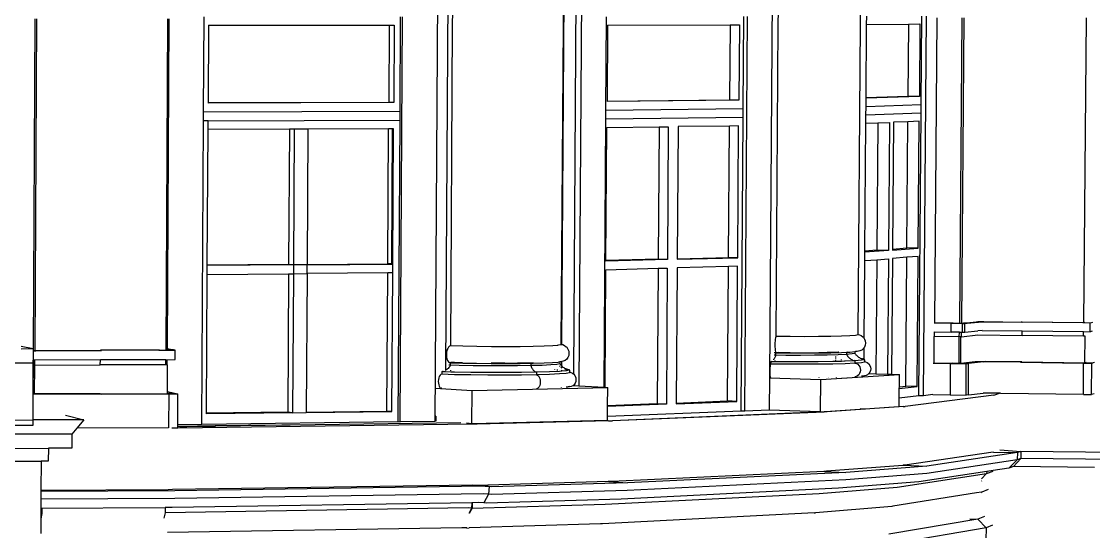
# Model space of a CAD drawing. Extents: x -106 to 80, y -44 to 65.
# Drawn here: x 34.31 to 62.08, y -6.31 to 6.92 of the extents above; entities that cross this region are included whole.
import ezdxf

# ---------------------------------------------------------------- set-up
doc = ezdxf.new("R2010")
doc.units = 0
doc.layers.get('0').update_dxf_attribs({"linetype": 'CONTINUOUS'})

msp = doc.modelspace()

# ---------------------------------------------------------------- linework, layer by layer
for p, q in [((45.478, 28.479), (45.293, -2.1)), ((48.311, -1.457), (48.479, 24.673)), ((45.48, 6.825), (45.84, 22.45)), ((48.349, 6.827), (48.283, 22.408)), ((48.698, 11.02), (48.612, -2.222)), ((53.916, 6.841), (53.986, 10.226)), ((45.098, 9.823), (45.018, -3.442)), ((48.834, 9.795), (48.753, -2.527)), ((53.774, 9.75), (53.688, -2.319)), ((56.045, 6.843), (56.044, 9.715)), ((34.654, 6.985), (34.614, -1.604)), ((34.694, 6.985), (34.654, -1.613)), ((38.094, 6.985), (38.05, -1.6)), ((38.131, 6.986), (38.087, -1.568)), ((39.025, 4.567), (39.038, 7.04)), ((44.117, 4.585), (44.132, 7.042)), ((44.121, -3.463), (44.183, 7.042)), ((49.453, 4.612), (49.469, 7.039)), ((53.01, 4.65), (53.027, 7.044)), ((53.05, -3.19), (53.123, 7.044)), ((56.206, 6.843), (56.208, 7.051)), ((57.62, 4.754), (57.638, 7.057)), ((57.68, -2.788), (57.756, 7.058)), ((58.022, 7.016), (57.961, -0.897)), ((58.671, 7.015), (58.609, -0.907)), ((58.725, 7.015), (58.663, -0.907)), ((61.892, 7.016), (61.827, -0.894)), ((39.157, 6.82), (39.146, 4.804)), ((39.157, 6.82), (43.836, 6.824)), ((43.836, 6.824), (43.824, 4.819)), ((43.836, 6.824), (43.964, 6.824)), ((43.964, 6.824), (43.952, 4.815)), ((45.43, -1.496), (45.48, 6.825)), ((48.295, -1.455), (48.349, 6.827)), ((49.492, 6.824), (49.479, 4.846)), ((49.492, 6.824), (52.668, 6.83)), ((52.668, 6.83), (52.654, 4.877)), ((52.668, 6.83), (52.908, 6.831)), ((52.908, 6.831), (52.894, 4.874)), ((53.858, -1.25), (53.916, 6.841)), ((55.984, -1.199), (56.045, 6.843)), ((56.192, 4.938), (56.206, 6.843)), ((56.206, 6.843), (57.291, 6.85)), ((57.291, 6.85), (57.276, 4.971)), ((57.291, 6.85), (57.587, 6.852)), ((57.587, 6.852), (57.572, 4.969)), ((43.824, 4.819), (39.146, 4.804)), ((43.952, 4.815), (39.146, 4.8)), ((39.146, 4.804), (39.146, 4.8)), ((43.952, 4.815), (43.824, 4.819)), ((52.654, 4.877), (49.479, 4.846)), ((52.894, 4.874), (49.479, 4.841)), ((49.479, 4.846), (49.479, 4.841)), ((52.894, 4.874), (52.654, 4.877)), ((56.19, 4.707), (56.192, 4.928)), ((57.62, 4.754), (56.19, 4.707)), ((57.276, 4.971), (56.192, 4.938)), ((57.572, 4.969), (56.192, 4.928)), ((56.192, 4.928), (56.192, 4.938)), ((57.572, 4.969), (57.276, 4.971)), ((57.619, 4.54), (57.62, 4.754)), ((39.024, 4.338), (39.025, 4.567)), ((44.117, 4.585), (39.025, 4.567)), ((44.116, 4.356), (44.117, 4.585)), ((49.452, 4.387), (49.453, 4.612)), ((53.01, 4.65), (49.453, 4.612)), ((53.008, 4.427), (53.01, 4.65)), ((56.187, 4.278), (56.189, 4.489)), ((56.189, 4.489), (56.19, 4.707)), ((57.619, 4.54), (56.189, 4.489)), ((57.562, -2.786), (57.619, 4.54)), ((38.983, -3.525), (39.024, 4.338)), ((39.144, 4.338), (39.024, 4.338)), ((39.142, 4.115), (39.144, 4.338)), ((39.144, 4.338), (44.116, 4.356)), ((44.07, -3.458), (44.116, 4.356)), ((49.406, -2.567), (49.452, 4.387)), ((53.008, 4.427), (49.452, 4.387)), ((49.452, 0.719), (49.475, 4.168)), ((49.475, 4.168), (50.827, 4.185)), ((50.827, 4.185), (50.804, 0.754)), ((50.827, 4.185), (51.067, 4.187)), ((51.067, 4.187), (51.043, 0.747)), ((51.32, 4.191), (51.296, 0.766)), ((52.649, 4.207), (51.32, 4.191)), ((52.625, 0.8), (52.649, 4.207)), ((52.889, 4.21), (52.649, 4.207)), ((52.865, 0.793), (52.889, 4.21)), ((52.954, -3.186), (53.008, 4.427)), ((56.162, 0.961), (56.187, 4.278)), ((56.187, 4.278), (56.497, 4.29)), ((56.497, 4.29), (56.472, 0.986)), ((56.497, 4.29), (56.795, 4.301)), ((56.795, 4.301), (56.77, 0.982)), ((56.903, 4.305), (56.878, 1.017)), ((57.271, 4.319), (56.903, 4.305)), ((57.246, 1.046), (57.271, 4.319)), ((57.567, 4.33), (57.271, 4.319)), ((57.542, 1.042), (57.567, 4.33)), ((39.124, 0.599), (39.142, 4.115)), ((41.249, 4.123), (39.142, 4.115)), ((41.249, 4.123), (41.23, 0.616)), ((41.374, 4.124), (41.249, 4.123)), ((41.374, 4.124), (41.355, 0.607)), ((41.73, 4.125), (41.374, 4.124)), ((41.73, 4.125), (41.711, 0.62)), ((43.82, 4.133), (41.73, 4.125)), ((43.8, 0.637), (43.82, 4.133)), ((43.923, 4.134), (43.82, 4.133)), ((43.902, 0.63), (43.923, 4.134)), ((43.948, 4.134), (43.923, 4.134)), ((43.927, 0.628), (43.948, 4.134)), ((56.16, 0.716), (56.162, 0.934)), ((56.472, 0.986), (56.162, 0.961)), ((56.77, 0.982), (56.162, 0.934)), ((56.162, 0.934), (56.162, 0.961)), ((56.77, 0.982), (56.472, 0.986)), ((56.878, 1.017), (57.246, 1.046)), ((56.878, 0.99), (57.542, 1.042)), ((56.878, 1.017), (56.878, 0.99)), ((57.542, 1.042), (57.246, 1.046)), ((39.123, 0.359), (39.124, 0.589)), ((41.23, 0.616), (39.124, 0.599)), ((41.355, 0.607), (39.124, 0.589)), ((39.124, 0.589), (39.124, 0.599)), ((41.355, 0.607), (41.23, 0.616)), ((41.355, 0.607), (41.353, 0.378)), ((41.711, 0.61), (41.355, 0.607)), ((41.709, 0.381), (41.711, 0.61)), ((41.711, 0.62), (43.8, 0.637)), ((41.711, 0.61), (43.927, 0.628)), ((41.711, 0.62), (41.711, 0.61)), ((43.902, 0.63), (43.8, 0.637)), ((43.927, 0.628), (43.902, 0.63)), ((43.926, 0.4), (43.927, 0.628)), ((50.804, 0.754), (49.452, 0.719)), ((51.043, 0.747), (49.452, 0.707)), ((49.452, 0.707), (49.452, 0.719)), ((51.043, 0.747), (50.804, 0.754)), ((52.624, 0.564), (51.294, 0.53)), ((51.296, 0.766), (52.625, 0.8)), ((51.296, 0.754), (52.865, 0.793)), ((51.296, 0.766), (51.296, 0.754)), ((52.599, -2.922), (52.624, 0.564)), ((52.864, 0.571), (52.624, 0.564)), ((52.865, 0.793), (52.625, 0.8)), ((52.839, -2.932), (52.864, 0.571)), ((56.145, -1.305), (56.16, 0.716)), ((56.16, 0.716), (56.47, 0.741)), ((56.47, 0.741), (56.448, -2.218)), ((56.47, 0.741), (56.769, 0.766)), ((56.769, 0.766), (56.746, -2.227)), ((56.876, 0.774), (56.853, -2.23)), ((57.244, 0.804), (56.876, 0.774)), ((57.219, -2.538), (57.244, 0.804)), ((57.54, 0.828), (57.244, 0.804)), ((57.515, -2.543), (57.54, 0.828)), ((39.104, -3.241), (39.123, 0.359)), ((39.123, 0.359), (41.229, 0.377)), ((41.229, 0.377), (41.209, -3.214)), ((41.229, 0.377), (41.353, 0.378)), ((41.353, 0.378), (41.333, -3.228)), ((41.353, 0.378), (41.709, 0.381)), ((41.709, 0.381), (41.689, -3.208)), ((43.799, 0.399), (41.709, 0.381)), ((43.778, -3.182), (43.799, 0.399)), ((43.926, 0.4), (43.799, 0.399)), ((43.905, -3.195), (43.926, 0.4)), ((49.43, -2.568), (49.45, 0.481)), ((49.45, 0.481), (50.802, 0.517)), ((50.802, 0.517), (50.778, -2.994)), ((50.802, 0.517), (51.042, 0.523)), ((51.042, 0.523), (51.017, -3.005)), ((51.294, 0.53), (51.27, -2.975)), ((58.399, -0.909), (57.956, -0.902)), ((57.961, -0.897), (57.961, -0.902)), ((58.444, -0.905), (57.961, -0.897)), ((58.398, -1.135), (58.399, -0.909)), ((58.399, -0.909), (58.444, -0.905)), ((58.565, -0.912), (58.399, -0.909)), ((58.444, -0.905), (58.609, -0.907)), ((58.609, -0.907), (58.565, -0.912)), ((58.69, -0.914), (58.565, -0.912)), ((58.609, -0.907), (58.622, -0.906)), ((58.622, -0.906), (58.663, -0.907)), ((58.663, -0.907), (58.712, -0.902)), ((58.663, -0.907), (58.747, -0.908)), ((58.689, -1.14), (58.69, -0.914)), ((58.69, -0.914), (58.747, -0.908)), ((58.69, -0.914), (58.754, -0.915)), ((58.712, -0.902), (59.046, -0.867)), ((58.796, -0.903), (58.712, -0.902)), ((58.747, -0.908), (58.796, -0.903)), ((58.747, -0.908), (58.811, -0.909)), ((58.753, -1.141), (58.754, -0.915)), ((58.753, -1.141), (59.088, -1.105)), ((58.754, -0.915), (58.811, -0.909)), ((58.811, -0.909), (59.198, -0.869)), ((59.046, -0.867), (59.09, -0.862)), ((59.046, -0.867), (59.198, -0.869)), ((59.197, -1.093), (59.088, -1.105)), ((59.09, -0.862), (59.242, -0.864)), ((59.197, -1.093), (60.236, -1.105)), ((59.198, -0.869), (59.242, -0.864)), ((59.198, -0.869), (60.213, -0.88)), ((59.242, -0.864), (60.237, -0.875)), ((60.237, -0.875), (60.213, -0.88)), ((61.803, -0.898), (60.213, -0.88)), ((60.235, -1.225), (60.236, -1.105)), ((60.236, -1.105), (61.825, -1.124)), ((61.827, -0.894), (60.237, -0.875)), ((61.827, -0.894), (61.803, -0.898)), ((61.998, -0.901), (61.803, -0.898)), ((61.858, -0.887), (61.827, -0.894)), ((61.997, -1.126), (61.998, -0.901)), ((62.054, -0.889), (61.998, -0.901)), ((53.833, -1.361), (53.83, -1.412)), ((53.838, -1.316), (53.833, -1.361)), ((53.844, -1.281), (53.838, -1.316)), ((53.851, -1.258), (53.844, -1.281)), ((53.858, -1.25), (53.851, -1.258)), ((53.858, -1.25), (53.858, -1.258)), ((54.227, -1.253), (53.858, -1.25)), ((54.599, -1.255), (54.227, -1.253)), ((54.956, -1.253), (54.599, -1.255)), ((55.281, -1.248), (54.956, -1.253)), ((55.558, -1.241), (55.281, -1.248)), ((55.773, -1.232), (55.558, -1.241)), ((55.918, -1.221), (55.773, -1.232)), ((55.984, -1.209), (55.918, -1.221)), ((55.984, -1.199), (56.02, -1.204)), ((55.984, -1.209), (55.984, -1.199)), ((56.02, -1.204), (56.067, -1.225)), ((56.067, -1.225), (56.106, -1.258)), ((56.106, -1.258), (56.122, -1.272)), ((56.122, -1.272), (56.145, -1.305)), ((56.145, -1.305), (56.153, -1.316)), ((56.153, -1.316), (56.172, -1.367)), ((56.172, -1.367), (56.178, -1.421)), ((57.953, -1.934), (57.958, -1.248)), ((57.955, -1.128), (57.959, -1.128)), ((57.959, -1.128), (57.958, -1.248)), ((58.607, -1.258), (57.958, -1.248)), ((57.959, -1.128), (58.398, -1.135)), ((58.608, -1.138), (58.398, -1.135)), ((58.601, -1.946), (58.607, -1.258)), ((58.607, -1.258), (58.608, -1.138)), ((58.66, -1.252), (58.607, -1.258)), ((58.608, -1.138), (58.661, -1.139)), ((58.642, -1.941), (58.648, -1.259)), ((58.648, -1.259), (58.66, -1.257)), ((58.66, -1.252), (58.661, -1.139)), ((58.66, -1.257), (59.087, -1.211)), ((58.66, -1.257), (58.66, -1.252)), ((58.661, -1.139), (58.689, -1.14)), ((58.689, -1.14), (58.753, -1.141)), ((59.087, -1.211), (60.235, -1.225)), ((61.824, -1.244), (60.235, -1.225)), ((61.824, -1.244), (61.825, -1.124)), ((61.867, -1.244), (61.824, -1.244)), ((61.825, -1.124), (61.997, -1.126)), ((61.861, -1.931), (61.867, -1.244)), ((62.052, -1.114), (61.997, -1.126)), ((34.297, -1.5), (34.611, -1.565)), ((34.298, -1.566), (34.611, -1.565)), ((34.611, -1.619), (34.61, -1.864)), ((34.611, -1.565), (34.611, -1.604)), ((34.611, -1.604), (34.614, -1.604)), ((34.611, -1.604), (34.611, -1.619)), ((34.611, -1.619), (34.683, -1.619)), ((34.614, -1.604), (34.654, -1.613)), ((34.654, -1.613), (36.353, -1.607)), ((34.654, -1.613), (34.683, -1.619)), ((34.683, -1.619), (36.383, -1.613)), ((37.868, -1.602), (36.353, -1.607)), ((36.353, -1.607), (36.383, -1.613)), ((38.081, -1.608), (36.383, -1.613)), ((37.868, -1.602), (38.05, -1.602)), ((37.885, -1.606), (37.868, -1.602)), ((37.885, -1.606), (38.068, -1.605)), ((38.05, -1.6), (38.087, -1.6)), ((38.05, -1.6), (38.05, -1.602)), ((38.05, -1.602), (38.068, -1.605)), ((38.068, -1.605), (38.275, -1.604)), ((38.068, -1.605), (38.081, -1.608)), ((38.289, -1.607), (38.081, -1.608)), ((38.215, -1.592), (38.087, -1.568)), ((38.087, -1.568), (38.087, -1.593)), ((38.215, -1.592), (38.087, -1.593)), ((38.087, -1.593), (38.087, -1.6)), ((38.087, -1.6), (38.249, -1.599)), ((38.249, -1.599), (38.215, -1.592)), ((38.275, -1.604), (38.249, -1.599)), ((38.275, -1.604), (38.289, -1.607)), ((38.288, -1.851), (38.289, -1.607)), ((45.322, -1.662), (45.318, -1.718)), ((45.333, -1.609), (45.322, -1.662)), ((45.351, -1.563), (45.333, -1.609)), ((45.374, -1.527), (45.351, -1.563)), ((45.401, -1.504), (45.374, -1.527)), ((45.43, -1.496), (45.401, -1.504)), ((45.43, -1.496), (45.43, -1.505)), ((45.748, -1.505), (45.43, -1.496)), ((46.104, -1.511), (45.748, -1.505)), ((46.483, -1.515), (46.104, -1.511)), ((46.864, -1.516), (46.483, -1.515)), ((47.231, -1.514), (46.864, -1.516)), ((47.565, -1.509), (47.231, -1.514)), ((47.851, -1.501), (47.565, -1.509)), ((48.074, -1.491), (47.851, -1.501)), ((48.189, -1.482), (48.074, -1.491)), ((48.224, -1.479), (48.189, -1.482)), ((48.189, -1.482), (48.189, -1.494)), ((48.295, -1.466), (48.224, -1.479)), ((48.295, -1.466), (48.295, -1.455)), ((48.295, -1.455), (48.311, -1.457)), ((48.311, -1.457), (48.334, -1.46)), ((48.334, -1.46), (48.382, -1.482)), ((48.382, -1.482), (48.423, -1.516)), ((48.423, -1.516), (48.436, -1.531)), ((48.436, -1.531), (48.468, -1.576)), ((48.468, -1.576), (48.487, -1.628)), ((48.487, -1.628), (48.494, -1.684)), ((53.83, -1.412), (53.829, -1.467)), ((53.829, -1.467), (53.829, -1.522)), ((53.829, -1.522), (53.832, -1.572)), ((53.832, -1.572), (53.836, -1.614)), ((53.836, -1.614), (53.841, -1.647)), ((53.841, -1.647), (53.848, -1.666)), ((53.848, -1.666), (53.852, -1.669)), ((53.855, -1.666), (53.855, -1.67)), ((55.407, -1.662), (55.183, -1.668)), ((55.278, -1.67), (55.555, -1.663)), ((55.465, -1.661), (55.407, -1.662)), ((55.407, -1.662), (55.407, -1.662)), ((55.476, -1.66), (55.465, -1.661)), ((55.476, -1.66), (55.476, -1.66)), ((55.484, -1.66), (55.476, -1.66)), ((55.555, -1.663), (55.685, -1.657)), ((55.685, -1.657), (55.684, -1.716)), ((55.685, -1.657), (55.77, -1.653)), ((55.685, -1.653), (55.685, -1.657)), ((55.713, -1.652), (55.77, -1.653)), ((55.77, -1.653), (55.902, -1.643)), ((55.902, -1.643), (55.901, -1.691)), ((55.902, -1.643), (55.915, -1.642)), ((55.963, -1.636), (55.915, -1.642)), ((56.032, -1.623), (55.963, -1.636)), ((56.079, -1.602), (56.032, -1.623)), ((56.12, -1.569), (56.079, -1.602)), ((56.143, -1.536), (56.12, -1.569)), ((56.141, -1.84), (56.143, -1.536)), ((56.151, -1.526), (56.143, -1.536)), ((56.171, -1.475), (56.151, -1.526)), ((56.178, -1.421), (56.171, -1.475)), ((34.609, -1.942), (19, -1.996)), ((34.609, -1.942), (34.606, -2.74)), ((34.61, -1.864), (34.609, -1.942)), ((34.613, -1.864), (34.61, -1.864)), ((34.612, -1.985), (34.613, -1.864)), ((34.653, -1.864), (34.613, -1.864)), ((34.652, -1.993), (34.653, -1.864)), ((36.352, -1.858), (34.653, -1.864)), ((36.351, -1.988), (36.352, -1.858)), ((38.049, -1.852), (36.352, -1.858)), ((38.048, -1.98), (38.049, -1.852)), ((38.049, -1.852), (38.086, -1.852)), ((38.085, -1.98), (38.086, -1.852)), ((38.086, -1.852), (38.288, -1.851)), ((45.318, -1.718), (45.321, -1.774)), ((45.321, -1.774), (45.332, -1.826)), ((45.332, -1.826), (45.349, -1.87)), ((45.349, -1.87), (45.372, -1.903)), ((45.372, -1.903), (45.399, -1.924)), ((45.427, -1.929), (45.385, -1.928)), ((45.399, -1.924), (45.427, -1.929)), ((45.427, -1.924), (45.427, -1.929)), ((45.427, -1.996), (45.427, -1.929)), ((45.427, -1.929), (45.433, -1.93)), ((45.433, -1.929), (45.427, -1.929)), ((45.475, -1.928), (45.433, -1.927)), ((45.433, -1.929), (45.433, -1.927)), ((45.475, -1.928), (45.433, -1.929)), ((45.433, -1.93), (45.433, -1.929)), ((45.433, -1.93), (45.745, -1.939)), ((45.649, -1.936), (45.433, -1.93)), ((45.527, -1.927), (45.475, -1.928)), ((45.673, -1.934), (45.475, -1.928)), ((45.74, -1.938), (45.649, -1.936)), ((45.73, -1.935), (45.673, -1.934)), ((45.745, -1.939), (46.102, -1.946)), ((47.473, -1.94), (47.164, -1.945)), ((47.229, -1.948), (47.504, -1.944)), ((47.473, -1.94), (47.473, -1.939)), ((47.504, -1.94), (47.473, -1.94)), ((47.579, -1.938), (47.504, -1.94)), ((47.504, -1.94), (47.563, -1.943)), ((47.504, -1.94), (47.504, -1.944)), ((47.504, -1.944), (47.563, -1.943)), ((47.504, -1.944), (47.504, -2.006)), ((47.563, -1.943), (47.848, -1.935)), ((47.848, -1.935), (48.071, -1.925)), ((48.071, -1.925), (48.222, -1.912)), ((48.256, -1.908), (48.222, -1.912)), ((48.256, -1.908), (48.255, -1.958)), ((48.271, -1.906), (48.256, -1.908)), ((48.308, -1.899), (48.271, -1.906)), ((48.307, -2.015), (48.308, -1.899)), ((48.344, -1.892), (48.308, -1.899)), ((48.392, -1.871), (48.344, -1.892)), ((48.434, -1.837), (48.392, -1.871)), ((48.466, -1.792), (48.434, -1.837)), ((48.487, -1.74), (48.466, -1.792)), ((48.494, -1.684), (48.487, -1.74)), ((53.72, -1.903), (53.719, -1.967)), ((53.733, -1.898), (53.72, -1.903)), ((53.72, -1.903), (53.722, -1.899)), ((53.833, -1.904), (53.72, -1.903)), ((53.744, -1.892), (53.733, -1.898)), ((53.795, -1.847), (53.789, -1.853)), ((53.806, -1.832), (53.795, -1.847)), ((53.854, -1.736), (53.806, -1.736)), ((53.817, -1.815), (53.806, -1.832)), ((53.835, -1.671), (53.807, -1.671)), ((53.827, -1.797), (53.817, -1.815)), ((53.837, -1.778), (53.827, -1.797)), ((53.833, -1.873), (53.833, -1.861)), ((53.833, -1.904), (53.833, -1.899)), ((54.104, -1.907), (53.833, -1.904)), ((53.835, -1.671), (53.835, -1.669)), ((53.852, -1.669), (53.835, -1.669)), ((53.855, -1.671), (53.835, -1.671)), ((53.846, -1.758), (53.837, -1.778)), ((53.854, -1.736), (53.846, -1.758)), ((53.852, -1.669), (53.855, -1.671)), ((53.855, -1.67), (53.852, -1.669)), ((53.854, -1.736), (53.855, -1.671)), ((54.11, -1.739), (53.854, -1.736)), ((53.883, -1.67), (53.855, -1.671)), ((53.855, -1.67), (53.855, -1.671)), ((53.883, -1.67), (53.855, -1.67)), ((53.855, -1.671), (54.224, -1.676)), ((54.11, -1.674), (53.855, -1.671)), ((53.933, -1.667), (53.883, -1.67)), ((54.112, -1.672), (53.883, -1.67)), ((54.538, -1.909), (54.104, -1.907)), ((54.224, -1.674), (54.11, -1.674)), ((54.489, -1.74), (54.11, -1.739)), ((54.223, -1.673), (54.112, -1.672)), ((54.224, -1.676), (54.596, -1.677)), ((54.853, -1.738), (54.489, -1.74)), ((54.953, -1.906), (54.538, -1.909)), ((54.596, -1.677), (54.953, -1.675)), ((55.183, -1.733), (54.853, -1.738)), ((54.953, -1.675), (55.278, -1.67)), ((55.331, -1.901), (54.953, -1.906)), ((55.183, -1.668), (54.966, -1.672)), ((55.464, -1.726), (55.183, -1.733)), ((55.405, -1.899), (55.331, -1.901)), ((55.405, -1.889), (55.395, -1.889)), ((55.405, -1.897), (55.395, -1.897)), ((55.405, -1.866), (55.406, -1.854)), ((55.405, -1.889), (55.405, -1.886)), ((55.405, -1.897), (55.405, -1.889)), ((55.551, -1.895), (55.405, -1.899)), ((55.405, -1.899), (55.405, -1.897)), ((55.406, -1.789), (55.406, -1.77)), ((55.406, -1.824), (55.406, -1.807)), ((55.684, -1.716), (55.464, -1.726)), ((55.551, -1.862), (55.551, -1.85)), ((55.551, -1.895), (55.551, -1.882)), ((55.636, -1.892), (55.551, -1.895)), ((55.636, -1.892), (55.636, -1.887)), ((55.653, -1.892), (55.636, -1.892)), ((55.903, -1.944), (55.652, -1.955)), ((55.904, -1.88), (55.653, -1.892)), ((55.832, -1.704), (55.684, -1.716)), ((55.684, -1.716), (55.698, -1.737)), ((55.698, -1.737), (55.712, -1.757)), ((55.712, -1.757), (55.728, -1.776)), ((55.728, -1.776), (55.745, -1.794)), ((55.745, -1.794), (55.762, -1.81)), ((55.762, -1.81), (55.781, -1.825)), ((55.781, -1.825), (55.8, -1.839)), ((55.8, -1.839), (55.82, -1.85)), ((55.82, -1.85), (55.84, -1.86)), ((55.901, -1.691), (55.832, -1.704)), ((55.84, -1.86), (55.861, -1.869)), ((55.861, -1.869), (55.882, -1.875)), ((55.904, -1.88), (55.882, -1.875)), ((55.901, -1.691), (55.917, -1.712)), ((55.904, -1.88), (55.903, -1.944)), ((56.072, -1.93), (55.903, -1.944)), ((55.903, -1.944), (55.94, -1.951)), ((56.072, -1.867), (55.904, -1.88)), ((55.917, -1.712), (55.926, -1.723)), ((55.926, -1.723), (55.939, -1.737)), ((55.926, -1.723), (55.934, -1.732)), ((55.939, -1.737), (55.958, -1.754)), ((55.958, -1.754), (55.978, -1.77)), ((55.978, -1.77), (55.998, -1.784)), ((55.998, -1.784), (56.02, -1.797)), ((56.02, -1.797), (56.042, -1.808)), ((56.042, -1.808), (56.065, -1.817)), ((56.065, -1.817), (56.089, -1.825)), ((56.151, -1.852), (56.072, -1.867)), ((56.151, -1.915), (56.072, -1.93)), ((56.073, -1.826), (56.092, -1.829)), ((56.089, -1.825), (56.113, -1.831)), ((56.137, -1.836), (56.113, -1.831)), ((56.114, -1.832), (56.137, -1.836)), ((56.137, -1.836), (56.141, -1.84)), ((56.141, -1.84), (56.151, -1.852)), ((56.151, -1.852), (56.151, -1.901)), ((56.151, -1.901), (56.178, -1.905)), ((56.151, -1.901), (56.151, -1.915)), ((56.178, -1.905), (56.217, -1.922)), ((56.217, -1.922), (56.25, -1.95)), ((57.931, -1.942), (58.374, -1.95)), ((57.953, -1.934), (57.953, -1.94)), ((57.953, -1.934), (58.436, -1.943)), ((58.436, -1.943), (58.374, -1.95)), ((58.436, -1.943), (58.601, -1.946)), ((58.642, -1.941), (58.601, -1.946)), ((59.02, -1.903), (58.642, -1.947)), ((58.642, -1.947), (58.642, -1.941)), ((59.234, -1.905), (58.849, -1.95)), ((58.911, -1.943), (58.849, -1.95)), ((59.02, -1.903), (59.082, -1.895)), ((59.234, -1.905), (59.02, -1.903)), ((59.082, -1.895), (59.295, -1.898)), ((59.234, -1.905), (59.295, -1.898)), ((60.195, -1.918), (59.234, -1.905)), ((60.229, -1.91), (59.295, -1.898)), ((60.229, -1.91), (60.195, -1.918)), ((60.195, -1.918), (61.828, -1.939)), ((60.229, -1.91), (61.861, -1.931)), ((61.821, -2.753), (61.828, -1.939)), ((61.861, -1.931), (61.828, -1.939)), ((61.828, -1.939), (62.042, -1.941)), ((61.892, -1.924), (61.861, -1.931)), ((61.861, -1.931), (62.074, -1.934)), ((62.035, -2.756), (62.042, -1.941)), ((62.074, -1.934), (62.042, -1.941)), ((62.107, -1.926), (62.074, -1.934)), ((34.609, -2.73), (34.612, -1.985)), ((34.612, -1.985), (34.652, -1.993)), ((34.649, -2.74), (34.652, -1.993)), ((34.652, -1.993), (36.351, -1.988)), ((38.048, -1.982), (36.351, -1.988)), ((38.048, -1.98), (38.085, -1.98)), ((38.048, -1.982), (38.048, -1.98)), ((38.085, -1.982), (38.048, -1.982)), ((38.085, -1.982), (38.085, -1.98)), ((38.093, -1.982), (38.085, -1.982)), ((38.09, -2.677), (38.093, -1.982)), ((45.221, -2.16), (45.198, -2.165)), ((45.198, -2.165), (45.207, -2.161)), ((45.198, -2.165), (45.198, -2.23)), ((45.293, -2.167), (45.198, -2.165)), ((45.232, -2.156), (45.221, -2.16)), ((45.293, -2.1), (45.293, -2.129)), ((45.306, -2.122), (45.293, -2.129)), ((45.293, -2.129), (45.293, -2.136)), ((45.293, -2.162), (45.293, -2.167)), ((45.432, -2.172), (45.293, -2.167)), ((45.326, -2.108), (45.306, -2.122)), ((45.345, -2.093), (45.326, -2.108)), ((45.363, -2.076), (45.345, -2.093)), ((45.381, -2.058), (45.363, -2.076)), ((45.397, -2.039), (45.381, -2.058)), ((45.427, -1.996), (45.385, -1.995)), ((45.413, -2.018), (45.397, -2.039)), ((45.427, -1.996), (45.413, -2.018)), ((45.648, -2.002), (45.427, -1.996)), ((45.432, -2.138), (45.432, -2.126)), ((45.432, -2.172), (45.432, -2.166)), ((45.531, -2.174), (45.432, -2.172)), ((45.949, -2.183), (45.531, -2.174)), ((46.014, -2.009), (45.648, -2.002)), ((46.391, -2.187), (45.949, -2.183)), ((46.4, -2.013), (46.014, -2.009)), ((46.102, -1.946), (46.48, -1.95)), ((46.836, -2.188), (46.391, -2.187)), ((46.789, -2.014), (46.4, -2.013)), ((46.78, -1.945), (46.478, -1.945)), ((46.79, -1.948), (46.479, -1.947)), ((46.48, -1.95), (46.862, -1.951)), ((46.834, -1.945), (46.78, -1.945)), ((47.163, -2.012), (46.789, -2.014)), ((47.164, -1.945), (46.79, -1.948)), ((47.264, -2.185), (46.836, -2.188)), ((46.862, -1.951), (47.229, -1.948)), ((47.504, -2.006), (47.163, -2.012)), ((47.653, -2.179), (47.264, -2.185)), ((47.796, -1.998), (47.504, -2.006)), ((47.504, -2.006), (47.513, -2.029)), ((47.513, -2.029), (47.523, -2.05)), ((47.523, -2.05), (47.534, -2.07)), ((47.534, -2.07), (47.545, -2.088)), ((47.545, -2.088), (47.557, -2.105)), ((47.557, -2.105), (47.57, -2.121)), ((47.57, -2.121), (47.583, -2.135)), ((47.583, -2.135), (47.596, -2.147)), ((47.596, -2.147), (47.61, -2.158)), ((47.61, -2.158), (47.624, -2.167)), ((47.624, -2.167), (47.639, -2.174)), ((47.653, -2.179), (47.639, -2.174)), ((47.987, -2.17), (47.653, -2.179)), ((47.653, -2.179), (47.653, -2.245)), ((48.024, -1.988), (47.796, -1.998)), ((48.248, -2.157), (47.987, -2.17)), ((48.18, -1.975), (48.024, -1.988)), ((48.125, -2.102), (48.125, -2.1)), ((48.255, -1.961), (48.18, -1.975)), ((48.2, -2.109), (48.2, -2.094)), ((48.2, -2.143), (48.2, -2.135)), ((48.248, -2.014), (48.245, -2.011)), ((48.266, -2.03), (48.248, -2.014)), ((48.306, -2.152), (48.248, -2.157)), ((48.425, -2.208), (48.248, -2.222)), ((48.255, -1.958), (48.263, -1.968)), ((48.255, -1.958), (48.255, -1.961)), ((48.263, -1.968), (48.28, -1.989)), ((48.266, -2.03), (48.266, -2.03)), ((48.28, -1.989), (48.298, -2.008)), ((48.282, -2.049), (48.292, -2.055)), ((48.304, -2.057), (48.29, -2.047)), ((48.292, -2.055), (48.307, -2.062)), ((48.298, -2.008), (48.307, -2.015)), ((48.307, -2.058), (48.304, -2.057)), ((48.306, -2.101), (48.307, -2.098)), ((48.306, -2.137), (48.306, -2.126)), ((48.409, -2.144), (48.306, -2.152)), ((48.306, -2.152), (48.306, -2.145)), ((48.307, -2.015), (48.318, -2.025)), ((48.307, -2.023), (48.307, -2.015)), ((48.307, -2.058), (48.307, -2.044)), ((48.307, -2.062), (48.307, -2.058)), ((48.307, -2.064), (48.307, -2.062)), ((48.318, -2.025), (48.338, -2.042)), ((48.338, -2.042), (48.359, -2.056)), ((48.359, -2.056), (48.382, -2.069)), ((48.388, -2.09), (48.377, -2.088)), ((48.382, -2.069), (48.405, -2.081)), ((48.384, -2.09), (48.385, -2.09)), ((48.385, -2.09), (48.408, -2.094)), ((48.408, -2.094), (48.388, -2.09)), ((48.405, -2.081), (48.428, -2.091)), ((48.408, -2.094), (48.408, -2.094)), ((48.409, -2.095), (48.409, -2.098)), ((48.409, -2.136), (48.409, -2.144)), ((48.426, -2.142), (48.409, -2.144)), ((48.412, -2.095), (48.5, -2.109)), ((48.511, -2.191), (48.425, -2.208)), ((48.511, -2.126), (48.426, -2.142)), ((48.428, -2.091), (48.452, -2.099)), ((48.452, -2.099), (48.477, -2.105)), ((48.477, -2.105), (48.5, -2.109)), ((48.5, -2.109), (48.502, -2.109)), ((48.502, -2.109), (48.511, -2.126)), ((48.511, -2.126), (48.511, -2.175)), ((48.511, -2.175), (48.523, -2.177)), ((48.511, -2.175), (48.511, -2.191)), ((48.523, -2.177), (48.544, -2.181)), ((48.544, -2.181), (48.583, -2.199)), ((48.583, -2.199), (48.612, -2.222)), ((53.698, -2.103), (53.697, -2.148)), ((53.697, -2.148), (53.697, -2.194)), ((53.697, -2.194), (53.699, -2.236)), ((53.7, -2.06), (53.698, -2.103)), ((53.704, -2.022), (53.7, -2.06)), ((53.708, -1.993), (53.704, -2.022)), ((53.714, -1.974), (53.708, -1.993)), ((53.719, -1.967), (53.714, -1.974)), ((54.103, -1.971), (53.719, -1.967)), ((54.537, -1.972), (54.103, -1.971)), ((54.953, -1.97), (54.537, -1.972)), ((55.33, -1.964), (54.953, -1.97)), ((55.652, -1.955), (55.33, -1.964)), ((55.94, -1.951), (55.974, -1.969)), ((55.974, -1.969), (56.003, -1.998)), ((56.024, -2.21), (56.001, -2.246)), ((56.003, -1.998), (56.026, -2.035)), ((56.039, -2.168), (56.024, -2.21)), ((56.026, -2.035), (56.039, -2.077)), ((56.039, -2.077), (56.044, -2.123)), ((56.044, -2.123), (56.039, -2.168)), ((56.263, -2.214), (56.229, -2.242)), ((56.25, -1.95), (56.265, -1.967)), ((56.264, -2.213), (56.263, -2.214)), ((56.289, -2.178), (56.264, -2.213)), ((56.264, -2.213), (56.448, -2.218)), ((56.265, -1.967), (56.29, -2.004)), ((56.305, -2.136), (56.289, -2.178)), ((56.29, -2.004), (56.306, -2.046)), ((56.311, -2.091), (56.305, -2.136)), ((56.306, -2.046), (56.311, -2.091)), ((56.448, -2.218), (56.746, -2.227)), ((58.374, -1.95), (58.367, -2.766)), ((58.374, -1.95), (58.581, -1.954)), ((58.642, -1.947), (58.581, -1.954)), ((58.581, -1.954), (58.788, -1.957)), ((58.642, -1.947), (58.601, -1.946)), ((58.642, -1.947), (58.849, -1.95)), ((58.781, -2.774), (58.788, -1.957)), ((58.849, -1.95), (58.788, -1.957)), ((58.843, -2.766), (58.849, -1.95)), ((45.11, -2.369), (45.107, -2.416)), ((45.107, -2.416), (45.11, -2.462)), ((45.119, -2.325), (45.11, -2.369)), ((45.11, -2.462), (45.118, -2.505)), ((45.134, -2.286), (45.119, -2.325)), ((45.153, -2.257), (45.134, -2.286)), ((45.175, -2.237), (45.153, -2.257)), ((45.198, -2.23), (45.175, -2.237)), ((45.53, -2.24), (45.198, -2.23)), ((45.948, -2.248), (45.53, -2.24)), ((46.39, -2.253), (45.948, -2.248)), ((46.836, -2.254), (46.39, -2.253)), ((47.263, -2.251), (46.836, -2.254)), ((47.653, -2.245), (47.263, -2.251)), ((47.986, -2.235), (47.653, -2.245)), ((47.653, -2.245), (47.678, -2.252)), ((47.678, -2.252), (47.701, -2.272)), ((47.701, -2.272), (47.721, -2.302)), ((47.721, -2.302), (47.736, -2.34)), ((47.745, -2.478), (47.735, -2.521)), ((47.736, -2.34), (47.746, -2.384)), ((47.749, -2.431), (47.745, -2.478)), ((47.746, -2.384), (47.749, -2.431)), ((48.248, -2.222), (47.986, -2.235)), ((48.626, -2.5), (48.61, -2.513)), ((48.612, -2.222), (48.617, -2.227)), ((48.612, -2.232), (48.612, -2.222)), ((48.617, -2.227), (48.643, -2.264)), ((48.653, -2.463), (48.626, -2.5)), ((48.643, -2.264), (48.654, -2.283)), ((48.669, -2.419), (48.653, -2.463)), ((48.654, -2.283), (48.67, -2.326)), ((48.675, -2.373), (48.669, -2.419)), ((48.67, -2.326), (48.675, -2.373)), ((53.688, -2.325), (53.682, -3.159)), ((53.688, -2.319), (53.688, -2.325)), ((53.688, -2.325), (55.017, -2.363)), ((53.699, -2.236), (53.702, -2.271)), ((53.702, -2.271), (53.706, -2.298)), ((53.717, -2.318), (53.704, -2.318)), ((53.706, -2.298), (53.711, -2.314)), ((53.717, -2.318), (53.707, -2.318)), ((53.711, -2.314), (53.717, -2.318)), ((54.972, -2.321), (54.972, -2.317)), ((55.011, -3.2), (55.017, -2.363)), ((55.017, -2.363), (57.055, -2.235)), ((55.21, -2.317), (55.21, -2.313)), ((55.221, -2.317), (55.221, -2.313)), ((55.425, -2.313), (55.425, -2.309)), ((55.548, -2.309), (55.548, -2.306)), ((55.679, -2.302), (55.679, -2.302)), ((55.937, -2.29), (55.901, -2.294)), ((55.972, -2.273), (55.937, -2.29)), ((56.001, -2.246), (55.972, -2.273)), ((56.11, -2.275), (56.069, -2.28)), ((56.19, -2.259), (56.11, -2.275)), ((56.229, -2.242), (56.19, -2.259)), ((56.746, -2.227), (56.853, -2.23)), ((56.853, -2.23), (57.055, -2.235)), ((57.053, -2.558), (57.055, -2.235)), ((34.606, -2.749), (34.603, -3.296)), ((34.606, -2.74), (34.649, -2.74)), ((34.606, -2.74), (34.606, -2.749)), ((36.389, -2.743), (34.606, -2.749)), ((34.609, -2.73), (34.649, -2.74)), ((36.348, -2.733), (34.649, -2.74)), ((36.348, -2.733), (38.09, -2.727)), ((36.348, -2.733), (36.389, -2.743)), ((36.389, -2.743), (38.133, -2.736)), ((37.905, -2.737), (38.133, -2.736)), ((38.09, -2.677), (38.274, -2.717)), ((38.09, -2.717), (38.09, -2.677)), ((38.09, -2.717), (38.274, -2.717)), ((38.09, -2.727), (38.09, -2.717)), ((38.09, -2.727), (38.317, -2.726)), ((38.133, -2.736), (38.09, -2.727)), ((38.128, -3.618), (38.133, -2.736)), ((38.133, -2.736), (38.36, -2.735)), ((38.274, -2.717), (38.317, -2.726)), ((38.317, -2.726), (38.36, -2.735)), ((38.356, -3.539), (38.36, -2.735)), ((45.023, -2.593), (45.983, -2.653)), ((45.118, -2.505), (45.132, -2.542)), ((45.132, -2.542), (45.151, -2.57)), ((45.151, -2.57), (45.172, -2.587)), ((45.172, -2.587), (45.196, -2.591)), ((45.196, -2.591), (45.187, -2.591)), ((45.196, -2.591), (45.191, -2.591)), ((45.978, -3.513), (45.983, -2.653)), ((45.983, -2.653), (49.498, -2.572)), ((47.676, -2.602), (47.651, -2.607)), ((47.699, -2.585), (47.676, -2.602)), ((47.719, -2.558), (47.699, -2.585)), ((47.735, -2.521), (47.719, -2.558)), ((48.303, -2.579), (48.303, -2.577)), ((48.464, -2.563), (48.423, -2.568)), ((48.44, -2.565), (48.423, -2.568)), ((48.552, -2.546), (48.464, -2.563)), ((48.509, -2.551), (48.475, -2.558)), ((48.505, -2.545), (48.509, -2.551)), ((48.592, -2.528), (48.552, -2.546)), ((48.604, -2.518), (48.592, -2.528)), ((48.61, -2.513), (48.604, -2.518)), ((48.604, -2.518), (48.61, -2.518)), ((48.61, -2.518), (48.61, -2.513)), ((48.61, -2.518), (48.753, -2.527)), ((48.753, -2.527), (49.406, -2.567)), ((49.406, -2.567), (49.43, -2.568)), ((49.43, -2.568), (49.498, -2.572)), ((49.494, -3.045), (49.498, -2.572)), ((57.05, -2.85), (57.052, -2.6)), ((57.052, -2.6), (57.515, -2.543)), ((57.052, -2.6), (57.053, -2.558)), ((57.053, -2.558), (57.219, -2.538)), ((59.497, -2.77), (57.206, -3.063)), ((57.515, -2.543), (57.219, -2.538)), ((57.924, -2.757), (57.68, -2.788)), ((57.924, -2.757), (58.367, -2.766)), ((58.367, -2.766), (58.781, -2.774)), ((58.843, -2.766), (58.781, -2.774)), ((58.843, -2.766), (59.227, -2.717)), ((59.663, -2.723), (59.227, -2.717)), ((59.518, -2.773), (59.496, -2.776)), ((59.497, -2.77), (59.497, -2.772)), ((59.663, -2.723), (59.518, -2.773)), ((59.68, -2.724), (59.663, -2.723)), ((61.821, -2.753), (59.68, -2.724)), ((61.821, -2.753), (62.035, -2.756)), ((62.1, -2.74), (62.035, -2.756)), ((50.778, -2.994), (49.494, -3.045)), ((51.017, -3.005), (49.494, -3.065)), ((49.494, -3.065), (49.494, -3.045)), ((51.017, -3.005), (50.778, -2.994)), ((51.27, -2.975), (52.599, -2.922)), ((51.27, -2.995), (52.839, -2.932)), ((51.27, -2.975), (51.27, -2.995)), ((52.839, -2.932), (52.599, -2.922)), ((57.049, -3.061), (57.05, -2.85)), ((57.562, -2.786), (57.05, -2.85)), ((57.68, -2.788), (57.562, -2.786)), ((34.603, -3.296), (34.602, -3.415)), ((35.446, -3.293), (35.924, -3.41)), ((41.209, -3.214), (39.104, -3.241)), ((41.333, -3.228), (39.104, -3.256)), ((39.104, -3.256), (39.104, -3.241)), ((41.333, -3.228), (41.209, -3.214)), ((41.333, -3.228), (41.689, -3.223)), ((41.689, -3.208), (43.778, -3.182)), ((41.689, -3.223), (43.905, -3.195)), ((41.689, -3.208), (41.689, -3.223)), ((43.905, -3.195), (43.778, -3.182)), ((45.045, -3.313), (45.019, -3.312)), ((45.045, -3.313), (45.044, -3.442)), ((49.492, -3.427), (49.493, -3.327)), ((49.493, -3.327), (49.494, -3.065)), ((52.954, -3.186), (49.493, -3.327)), ((55.105, -3.206), (49.621, -3.433)), ((49.621, -3.432), (55.105, -3.206)), ((53.05, -3.19), (52.954, -3.186)), ((53.682, -3.164), (53.05, -3.19)), ((53.676, -3.157), (53.674, -3.157)), ((53.682, -3.159), (53.682, -3.164)), ((55.011, -3.2), (53.682, -3.159)), ((53.682, -3.164), (53.682, -3.164)), ((53.682, -3.164), (53.682, -3.164)), ((53.682, -3.164), (53.682, -3.164)), ((55.011, -3.2), (57.049, -3.061)), ((55.181, -3.202), (55.105, -3.206)), ((55.105, -3.206), (55.105, -3.209)), ((57.156, -3.068), (55.181, -3.202)), ((56.175, -3.134), (56.035, -3.13)), ((57.156, -3.068), (57.206, -3.063)), ((34.602, -3.557), (18.862, -3.62)), ((18.996, -3.477), (34.602, -3.415)), ((35.924, -3.41), (34.602, -3.415)), ((34.602, -3.415), (34.602, -3.557)), ((35.924, -3.41), (35.74, -3.629)), ((38.356, -3.615), (45.996, -3.515)), ((38.983, -3.531), (38.356, -3.539)), ((38.356, -3.584), (38.356, -3.539)), ((38.416, -3.583), (38.356, -3.584)), ((38.356, -3.615), (38.356, -3.584)), ((39.33, -3.57), (38.416, -3.581)), ((38.416, -3.583), (38.416, -3.581)), ((38.416, -3.583), (38.585, -3.581)), ((38.589, -3.581), (38.534, -3.582)), ((38.585, -3.581), (39.33, -3.571)), ((38.585, -3.581), (38.589, -3.581)), ((39.334, -3.571), (38.589, -3.581)), ((38.983, -3.525), (44.07, -3.458)), ((38.983, -3.531), (38.983, -3.525)), ((41.918, -3.537), (39.33, -3.571)), ((41.918, -3.537), (39.33, -3.57)), ((39.33, -3.571), (39.33, -3.57)), ((39.33, -3.571), (39.334, -3.571)), ((41.922, -3.538), (39.334, -3.571)), ((45.688, -3.488), (41.918, -3.537)), ((41.922, -3.538), (41.918, -3.537)), ((44.07, -3.458), (44.121, -3.463)), ((45.018, -3.452), (44.121, -3.463)), ((45.044, -3.442), (45.018, -3.442)), ((45.018, -3.442), (45.018, -3.452)), ((45.044, -3.442), (45.044, -3.444)), ((45.978, -3.513), (45.836, -3.498)), ((45.994, -3.515), (45.978, -3.513)), ((49.492, -3.427), (45.994, -3.515)), ((45.996, -3.515), (45.994, -3.515)), ((45.996, -3.515), (45.996, -3.518)), ((46.114, -3.522), (45.996, -3.524)), ((45.996, -3.524), (45.996, -3.524)), ((49.521, -3.437), (46.114, -3.522)), ((47.824, -3.479), (47.742, -3.471)), ((49.521, -3.437), (49.621, -3.433)), ((35.614, -3.779), (18.225, -3.85)), ((35.614, -3.779), (35.612, -4.146)), ((35.74, -3.629), (35.614, -3.779)), ((38.121, -3.618), (35.74, -3.629)), ((38.121, -3.618), (38.119, -3.617)), ((38.121, -3.618), (38.121, -3.618)), ((38.204, -3.621), (38.356, -3.62)), ((38.356, -3.62), (38.356, -3.615)), ((18.7, -4.218), (35.006, -4.149)), ((35.006, -4.149), (35.004, -4.479)), ((35.612, -4.146), (35.006, -4.149)), ((59.485, -4.249), (57.195, -4.586)), ((60.112, -4.262), (57.768, -4.609)), ((59.495, -4.249), (60.112, -4.262)), ((59.661, -4.192), (60.205, -4.228)), ((60.203, -4.412), (60.011, -4.618)), ((60.112, -4.262), (60.109, -4.447)), ((60.203, -4.412), (60.109, -4.447)), ((60.205, -4.228), (60.112, -4.262)), ((60.205, -4.228), (60.203, -4.412)), ((63.27, -4.449), (60.203, -4.412)), ((63.271, -4.264), (60.205, -4.228)), ((18.879, -4.549), (34.816, -4.48)), ((34.816, -4.48), (34.812, -5.24)), ((35.004, -4.479), (34.816, -4.48)), ((57.144, -4.591), (55.17, -4.745)), ((57.768, -4.609), (55.669, -4.774)), ((57.155, -4.59), (57.144, -4.591)), ((57.195, -4.586), (57.155, -4.59)), ((57.155, -4.59), (57.768, -4.609)), ((60.109, -4.447), (57.765, -4.8)), ((59.894, -4.662), (59.483, -4.725)), ((60.109, -4.447), (59.894, -4.662)), ((60.011, -4.618), (59.894, -4.662)), ((62.111, -4.644), (60.011, -4.618)), ((55.094, -4.749), (49.611, -5.008)), ((55.667, -4.966), (50.005, -5.241)), ((55.669, -4.774), (50.007, -5.044)), ((55.113, -4.748), (55.094, -4.749)), ((55.17, -4.745), (55.113, -4.748)), ((55.113, -4.748), (55.669, -4.774)), ((57.765, -4.8), (55.667, -4.966)), ((56.996, -5.159), (59.315, -4.803)), ((59.316, -4.75), (57.557, -5.019)), ((59.315, -4.803), (59.183, -4.942)), ((59.193, -4.995), (59.183, -4.999)), ((59.315, -4.803), (59.483, -4.74)), ((59.316, -4.75), (59.315, -4.803)), ((59.483, -4.725), (59.316, -4.75)), ((34.812, -5.272), (34.811, -5.472)), ((34.87, -5.24), (34.812, -5.24)), ((34.812, -5.24), (34.812, -5.242)), ((34.879, -5.242), (34.812, -5.242)), ((34.812, -5.242), (34.812, -5.272)), ((38.28, -5.253), (34.812, -5.272)), ((38.113, -5.222), (34.87, -5.24)), ((34.87, -5.24), (34.879, -5.242)), ((34.879, -5.242), (34.879, -5.24)), ((38.222, -5.221), (38.113, -5.222)), ((45.986, -5.104), (38.222, -5.221)), ((46.278, -5.133), (38.28, -5.253)), ((46.104, -5.111), (45.986, -5.104)), ((46.083, -5.111), (46.046, -5.112)), ((46.083, -5.111), (46.103, -5.113)), ((46.104, -5.111), (46.083, -5.111)), ((46.103, -5.113), (46.426, -5.141)), ((49.511, -5.013), (46.104, -5.111)), ((46.426, -5.141), (46.278, -5.133)), ((46.426, -5.141), (46.413, -5.34)), ((46.485, -5.145), (46.426, -5.141)), ((50.005, -5.241), (46.484, -5.343)), ((50.007, -5.044), (46.485, -5.145)), ((49.526, -5.011), (49.511, -5.012)), ((49.611, -5.008), (49.526, -5.011)), ((49.526, -5.011), (50.007, -5.044)), ((55.48, -5.187), (49.849, -5.464)), ((54.976, -5.324), (56.996, -5.159)), ((57.557, -5.019), (55.48, -5.187)), ((59.356, -5.221), (59.191, -5.29)), ((34.811, -5.472), (34.81, -5.7)), ((38.279, -5.453), (34.811, -5.472)), ((46.271, -5.332), (38.279, -5.453)), ((46.413, -5.34), (46.271, -5.332)), ((46.413, -5.34), (46.285, -5.565)), ((49.849, -5.464), (46.349, -5.568)), ((46.484, -5.343), (46.413, -5.34)), ((49.431, -5.599), (54.976, -5.324)), ((59.05, -5.306), (56.883, -5.651)), ((59.18, -5.285), (59.05, -5.306)), ((59.177, -5.293), (59.191, -5.29)), ((34.81, -5.7), (34.807, -6.354)), ((34.81, -5.7), (38.033, -5.682)), ((34.84, -5.7), (34.839, -5.837)), ((38.032, -5.819), (37.993, -5.962)), ((38.033, -5.682), (38.032, -5.819)), ((45.88, -5.696), (38.032, -5.819)), ((38.212, -5.681), (38.033, -5.682)), ((45.98, -5.561), (38.212, -5.681)), ((45.971, -5.701), (45.88, -5.696)), ((45.971, -5.701), (45.897, -5.838)), ((45.988, -5.702), (45.91, -5.839)), ((45.98, -5.561), (45.971, -5.701)), ((45.988, -5.702), (45.971, -5.701)), ((45.989, -5.561), (45.98, -5.561)), ((45.989, -5.561), (45.988, -5.702)), ((45.988, -5.702), (49.431, -5.599)), ((46.161, -5.558), (45.989, -5.561)), ((46.285, -5.565), (46.161, -5.558)), ((46.349, -5.568), (46.285, -5.565)), ((54.844, -5.824), (49.362, -6.105)), ((54.844, -5.824), (54.882, -5.821)), ((56.858, -5.654), (54.882, -5.821)), ((56.883, -5.651), (56.858, -5.654)), ((34.839, -5.837), (34.813, -5.98)), ((49.312, -6.109), (45.908, -6.215)), ((49.362, -6.105), (49.312, -6.107)), ((59.089, -5.986), (56.778, -6.374)), ((58.879, -5.981), (59.089, -5.986)), ((59.256, -5.918), (59.089, -5.986)), ((59.089, -5.986), (59.299, -6.215)), ((45.72, -6.209), (38.095, -6.334)), ((45.849, -6.207), (45.72, -6.209)), ((45.72, -6.209), (45.72, -6.209)), ((45.849, -6.216), (45.908, -6.215)), ((59.299, -6.215), (56.981, -6.612)), ((59.299, -6.215), (59.295, -6.522)), ((59.467, -6.144), (59.299, -6.215))]:
    msp.add_line(p, q)

doc.saveas('drawing.dxf')
